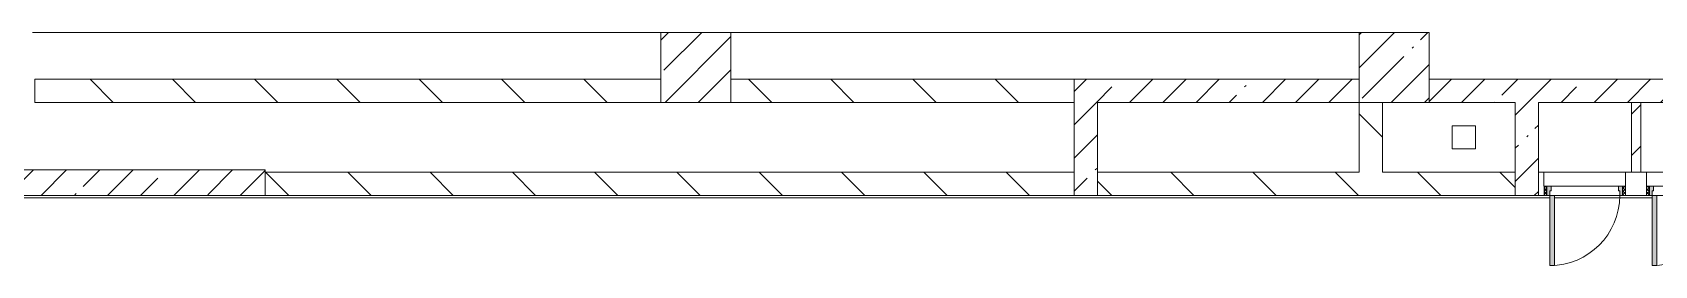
# Model space of a CAD drawing. Header units: millimetres. Extents: x 957 to 217451, y -8553 to 29000.
# Drawn here: x 133201 to 147139, y 10300 to 12300 of the extents above; entities that cross this region are included whole.
import ezdxf

# ---------------------------------------------------------------- set-up
doc = ezdxf.new("R2010")
doc.units = ezdxf.units.MM
for name, color, linetype, lineweight, true_color in [('A-DOOR-3', 7, 'Continuous', 5, 0xaaaaaa), ('A-DOOR-4', 7, 'Continuous', 5, 0xe2e2e2), ('A-DOOR-FRAM-3', 7, 'Continuous', 5, 0xe2e2e2), ('A-DOOR-FRAM-4', 7, 'Continuous', 5, 0xaaaaaa), ('A-FLOR-2', 7, 'Continuous', 5, 0xaaaaaa)]:
    doc.layers.add(name, color=color, linetype=linetype, lineweight=lineweight, true_color=true_color)
for name, color, linetype, lineweight in [('A-WALL', 7, 'Continuous', 9), ('I-WALL-2', 7, 'Continuous', 5), ('S-COLS-2', 7, 'Continuous', 5)]:
    doc.layers.add(name, color=color, linetype=linetype, lineweight=lineweight)
pattern_1 = [(135, (90440.9, 0), (-353.5534, -353.5534), [])]
pattern_2 = [(45, (90440.88, 0), (-285.1231, 285.1231), []), (45, (90726, 0), (-285.1231, 285.1231), [504.031, -100.806, 16.764, -84.042])]

# ---------------------------------------------------------------- blocks, each defined once
blk = doc.blocks.new('BSC_Колонна _Прямоугольная - 600х600-23205375-3_2_1_птичка')
at = {"layer": 'S-COLS-2'}
h = blk.add_hatch(dxfattribs=at)
h.set_pattern_fill('FP_63', color=256, style=0, pattern_type=2)
h.set_pattern_definition([(45, (-54460, -12000), (-285.123, 285.123), []), (45, (-54174.88, -12000), (-285.123, 285.123), [504.031, -100.806, 16.764, -84.042])])
h.paths.add_polyline_path([(300, -300), (300, 300), (-300, 300), (-300, -300), (200, -300)])
for p, q in [((300, 300), (-300, 300)), ((-300, 300), (-300, -300)), ((300, -300), (300, 300)), ((-300, -300), (300, -300))]:
    blk.add_line(p, q, dxfattribs=at)
blk = doc.blocks.new('110_Дверь_СКБ_1Ст - д-18 700x2100h_Технический шкаф ЭОМ и СС-V248-3_2_1_птичка')
at = {"layer": 'A-DOOR-3'}
h = blk.add_hatch(dxfattribs=at)
h.set_pattern_fill('FP_28', color=256, style=0, pattern_type=2)
h.set_pattern_definition([(135, (1951.41, 164.685), (-14.14214, -14.14214), []), (225, (1951.41, 164.685), (14.14214, -14.14214), [])])
h.paths.add_polyline_path([(362, 100), (337, 100), (337, 20), (362, 20), (362, 45)])
at = {"layer": 'A-DOOR-4'}
h = blk.add_hatch(color=256, dxfattribs=at)
h.paths.add_polyline_path([(-292, 100), (-313, 100), (-313, 20), (-278, 20), (-278, 60), (-288, 60), (-288, 100)])
h.paths.add_polyline_path([(312, 100), (312, 60), (302, 60), (302, 20), (337, 20), (337, 100), (322, 100)])
at = {"layer": 'A-DOOR-FRAM-3'}
blk.add_hatch(color=256, dxfattribs=at).paths.add_polyline_path([(272, 700), (272, 100), (312, 100), (312, 700)])
at = {"layer": 'A-DOOR-FRAM-4'}
h = blk.add_hatch(dxfattribs=at)
h.set_pattern_fill('FP_29', color=256, style=0, pattern_type=2)
h.set_pattern_definition([(45, (-171.384, 164.685), (-14.1421, 14.1421), []), (135, (-171.384, 164.685), (-14.1421, -14.1421), [])])
h.paths.add_polyline_path([(-338, 100), (-338, 20), (-313, 20), (-313, 100)])
at = {"layer": 'A-DOOR-3'}
for p, q in [((312, 700), (272, 700)), ((272, 700), (272, 100)), ((312, 100), (312, 700)), ((272, 100), (312, 100))]:
    blk.add_line(p, q, dxfattribs=at)
blk.add_arc((312, 100), 600, 90, 180, dxfattribs=at)
at = {"layer": 'A-DOOR-FRAM-4'}
for p, q in [((-313, 100), (-338, 100)), ((-338, 100), (-338, 20)), ((-338, 20), (-313, 20)), ((-288, 100), (-313, 100)), ((-313, 100), (-313, 20)), ((-313, 20), (-313, 100)), ((-313, 20), (-278, 20)), ((-288, 60), (-288, 100)), ((-288, 100), (272, 100)), ((-278, 60), (-288, 60)), ((-278, 20), (-278, 60)), ((302, 20), (-278, 20)), ((312, 60), (302, 60)), ((302, 60), (302, 20)), ((302, 20), (337, 20)), ((312, 100), (312, 60)), ((337, 100), (312, 100)), ((337, 20), (337, 100)), ((362, 100), (337, 100)), ((337, 100), (337, 20)), ((337, 20), (362, 20)), ((362, 20), (362, 100))]:
    blk.add_line(p, q, dxfattribs=at)

msp = doc.modelspace()

# ---------------------------------------------------------------- hatches: boundary and pattern name
at = {"layer": 'I-WALL-2'}
h = msp.add_hatch(dxfattribs=at)
h.set_pattern_fill('FP_61', color=256, style=0, pattern_type=2)
h.set_pattern_definition(pattern_1)
h.paths.add_polyline_path([(139200.9, 11700), (142150.9, 11700), (142150.9, 11900), (139200.9, 11900)])
h.paths.add_polyline_path([(133220.9, 11700), (138600.9, 11700), (138600.9, 11900), (133220.9, 11900), (133220.9, 11702.2)])
h = msp.add_hatch(dxfattribs=at)
h.set_pattern_fill('FP_57', color=256, style=0, pattern_type=2)
h.set_pattern_definition(pattern_2)
h.paths.add_polyline_path([(143581, 11700), (144600.9, 11700), (144600.9, 11900), (142150.9, 11900), (142150.9, 11700), (142350.9, 11700)])
h = msp.add_hatch(dxfattribs=at)
h.set_pattern_fill('FP_57', color=256, style=0, pattern_type=2)
h.set_pattern_definition(pattern_2)
h.paths.add_polyline_path([(145940.9, 11700), (150600.9, 11700), (150600.9, 11900), (145200.9, 11900), (145200.9, 11700), (145400.9, 11700)])
h.paths.add_polyline_path([(151600.9, 11700), (156600.9, 11700), (156600.9, 11900), (151200.9, 11900), (151200.9, 11700)])
h = msp.add_hatch(dxfattribs=at)
h.set_pattern_fill('FP_57', color=256, style=0, pattern_type=2)
h.set_pattern_definition(pattern_2)
h.paths.add_polyline_path([(142150.9, 10900), (142350.9, 10900), (142350.9, 11700), (142150.9, 11700), (142150.9, 11100)])
h = msp.add_hatch(dxfattribs=at)
h.set_pattern_fill('FP_61', color=256, style=0, pattern_type=2)
h.set_pattern_definition(pattern_1)
h.paths.add_polyline_path([(144800.9, 11100), (144800.9, 11700), (144600.9, 11700), (144600.9, 11100)])
h = msp.add_hatch(dxfattribs=at)
h.set_pattern_fill('FP_57', color=256, style=0, pattern_type=2)
h.set_pattern_definition(pattern_2)
h.paths.add_polyline_path([(146140.9, 10900), (146140.9, 11700), (145940.9, 11700), (145940.9, 10900), (146093.5, 10900)])
h = msp.add_hatch(dxfattribs=at)
h.set_pattern_fill('FP_62', color=256, style=0, pattern_type=2)
h.set_pattern_definition([(45, (90440.88, 0), (-176.7767, 176.7767), [])])
h.paths.add_polyline_path([(147020.1, 11100), (147020.1, 11700), (146940.1, 11700), (146940.1, 11100)])
h = msp.add_hatch(dxfattribs=at)
h.set_pattern_fill('FP_57', color=256, style=0, pattern_type=2)
h.set_pattern_definition(pattern_2)
h.paths.add_polyline_path([(135200.9, 10900), (135200.9, 11120), (132820.9, 11120), (132820.9, 10900), (132840.9, 10900)])
h = msp.add_hatch(dxfattribs=at)
h.set_pattern_fill('FP_61', color=256, style=0, pattern_type=2)
h.set_pattern_definition(pattern_1)
h.paths.add_polyline_path([(151600.9, 10900), (151600.9, 11100), (149780.9, 11100), (149780.9, 10900), (151038.6, 10900)])
h.paths.add_polyline_path([(143581, 10900), (145940.9, 10900), (145940.9, 11100), (142350.9, 11100), (142350.9, 10900)])
h.paths.add_polyline_path([(146140.9, 10900), (146188.7, 10900), (146188.7, 11100), (146140.9, 11100), (146140.9, 10980)])
h.paths.add_polyline_path([(146888.7, 10900), (147068.7, 10900), (147068.7, 11100), (146888.7, 11100), (146888.7, 10980)])
h.paths.add_polyline_path([(147768.7, 10900), (147948.7, 10900), (147948.7, 11100), (147768.7, 11100), (147768.7, 10980)])
h.paths.add_polyline_path([(149580.9, 10900), (149580.9, 11100), (149528.7, 11100), (149528.7, 10900)])
h.paths.add_polyline_path([(148648.7, 10900), (148828.7, 10900), (148828.7, 11100), (148648.7, 11100), (148648.7, 10980)])
h.paths.add_polyline_path([(142150.9, 10900), (142150.9, 11100), (135200.9, 11100), (135200.9, 10900), (141156.8, 10900)])
at = {"layer": 'S-COLS-2'}
h = msp.add_hatch(dxfattribs=at)
h.set_pattern_fill('FP_57', color=256, style=0, pattern_type=2)
h.set_pattern_definition(pattern_2)
h.paths.add_polyline_path([(138600.9, 11700), (139200.9, 11700), (139200.9, 12300), (138600.9, 12300), (138600.9, 11738.7)])

# ---------------------------------------------------------------- linework, layer by layer
at = {"layer": 'A-FLOR-2'}
for p, q in [((138600.9, 12300), (133200.9, 12300)), ((144600.9, 12300), (139200.9, 12300)), ((145400.9, 11500), (145600.9, 11500)), ((145400.9, 11300), (145400.9, 11500)), ((145600.9, 11500), (145600.9, 11300)), ((145600.9, 11300), (145400.9, 11300)), ((146238.7, 10880), (132840.9, 10880)), ((147118.7, 10880), (146278.7, 10880))]:
    msp.add_line(p, q, dxfattribs=at)
at = {"layer": 'A-WALL'}
for p, q in [((142150.9, 11700), (142150.9, 11900)), ((147020.1, 11700), (146940.1, 11700)), ((142150.9, 10900), (142150.9, 11100)), ((142350.9, 10900), (142350.9, 11100)), ((145940.9, 10900), (145940.9, 11100)), ((146140.9, 10900), (146140.9, 11100)), ((146940.1, 11100), (147020.1, 11100))]:
    msp.add_line(p, q, dxfattribs=at)
at = {"layer": 'I-WALL-2'}
for p, q in [((138600.9, 11900), (133220.9, 11900)), ((133220.9, 11900), (133220.9, 11700)), ((138600.9, 11700), (138600.9, 11900)), ((144600.9, 11900), (139200.9, 11900)), ((139200.9, 11900), (139200.9, 11700)), ((150600.9, 11900), (145200.9, 11900)), ((133220.9, 11700), (138600.9, 11700)), ((139200.9, 11700), (142150.9, 11700)), ((142150.9, 11700), (142150.9, 11100)), ((142350.9, 11100), (142350.9, 11700)), ((142350.9, 11700), (144600.9, 11700)), ((144600.9, 11700), (144600.9, 11100)), ((144800.9, 11100), (144800.9, 11700)), ((145200.9, 11700), (145940.9, 11700)), ((145940.9, 11700), (145940.9, 11100)), ((146140.9, 11100), (146140.9, 11700)), ((146140.9, 11700), (146940.1, 11700)), ((146940.1, 11700), (146940.1, 11100)), ((147020.1, 11100), (147020.1, 11700)), ((147020.1, 11700), (147820.1, 11700)), ((135200.9, 11120), (132820.9, 11120)), ((135200.9, 10900), (135200.9, 11120)), ((142150.9, 11100), (135200.9, 11100)), ((144600.9, 11100), (142350.9, 11100)), ((145940.9, 11100), (144800.9, 11100)), ((146140.9, 11100), (146940.1, 11100)), ((146188.7, 10980), (146188.7, 11100)), ((146888.7, 11100), (146888.7, 10980)), ((147020.1, 11100), (147820.1, 11100)), ((147068.7, 10980), (147068.7, 11100)), ((132820.9, 10900), (146188.7, 10900)), ((146888.7, 10900), (147068.7, 10900))]:
    msp.add_line(p, q, dxfattribs=at)
at = {"layer": 'S-COLS-2'}
for p, q in [((139200.9, 12300), (138600.9, 12300)), ((138600.9, 12300), (138600.9, 11900)), ((139200.9, 11900), (139200.9, 12300)), ((138600.9, 11900), (138600.9, 11700)), ((139200.9, 11700), (139200.9, 11900)), ((138600.9, 11700), (139200.9, 11700))]:
    msp.add_line(p, q, dxfattribs=at)

# ---------------------------------------------------------------- block references
at = {"layer": 'A-DOOR-3', "rotation": 180}
for p in [(146551.2, 11000), (147431.2, 11000)]:
    msp.add_blockref('110_Дверь_СКБ_1Ст - д-18 700x2100h_Технический шкаф ЭОМ и СС-V248-3_2_1_птичка', p, dxfattribs=at)
at = {"layer": 'S-COLS-2'}
msp.add_blockref('BSC_Колонна _Прямоугольная - 600х600-23205375-3_2_1_птичка', (144900.9, 12000), dxfattribs=at)

doc.saveas('drawing.dxf')
